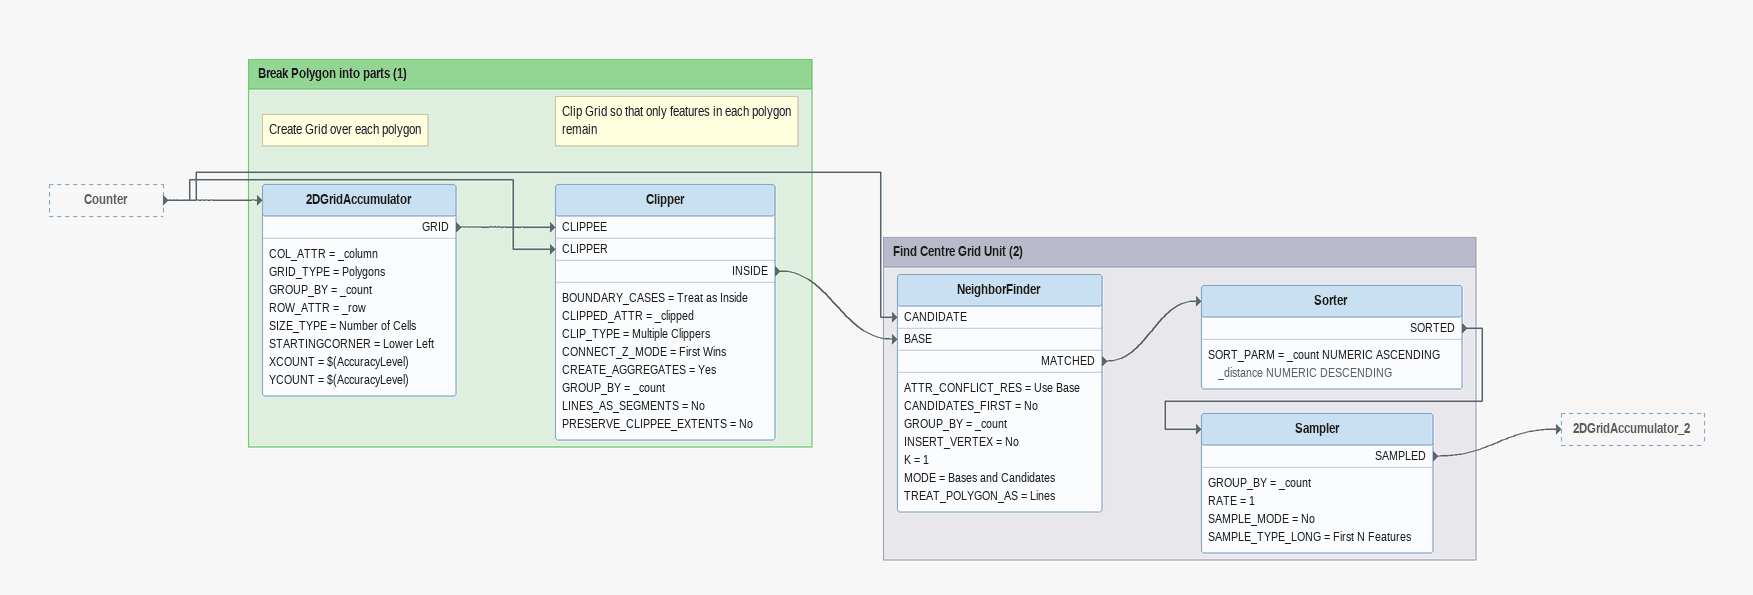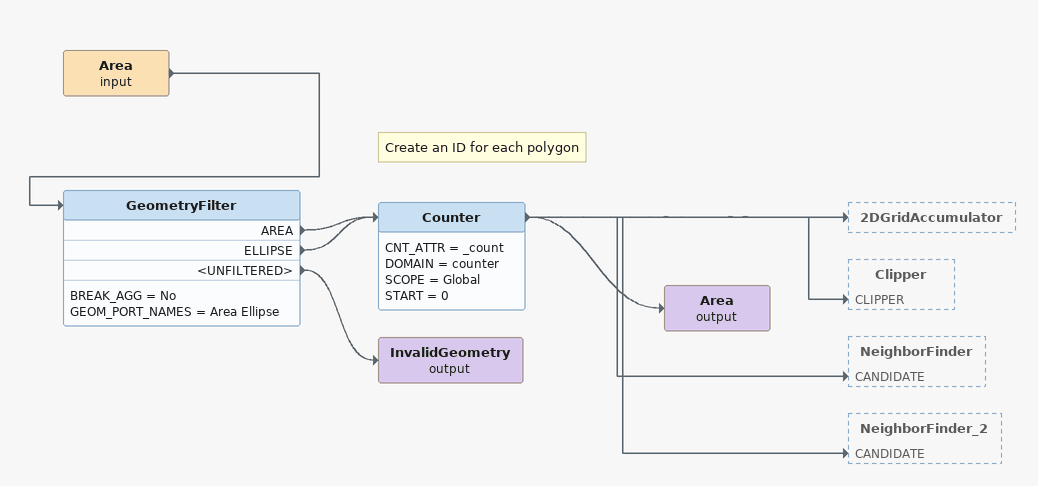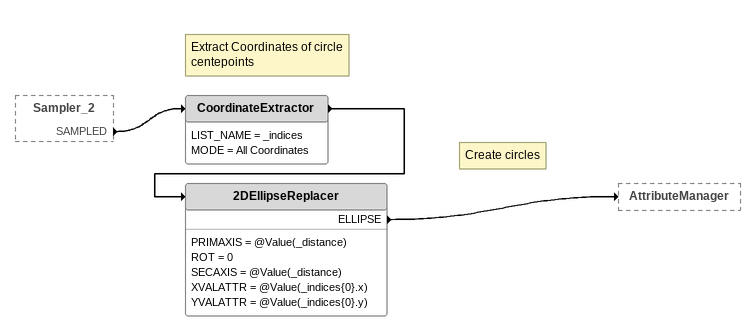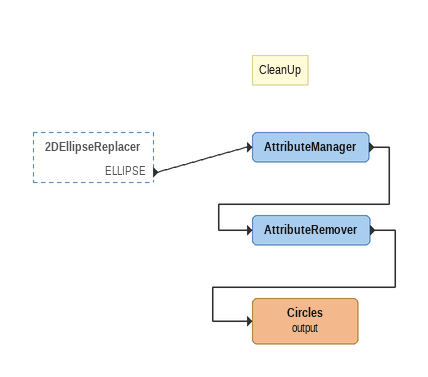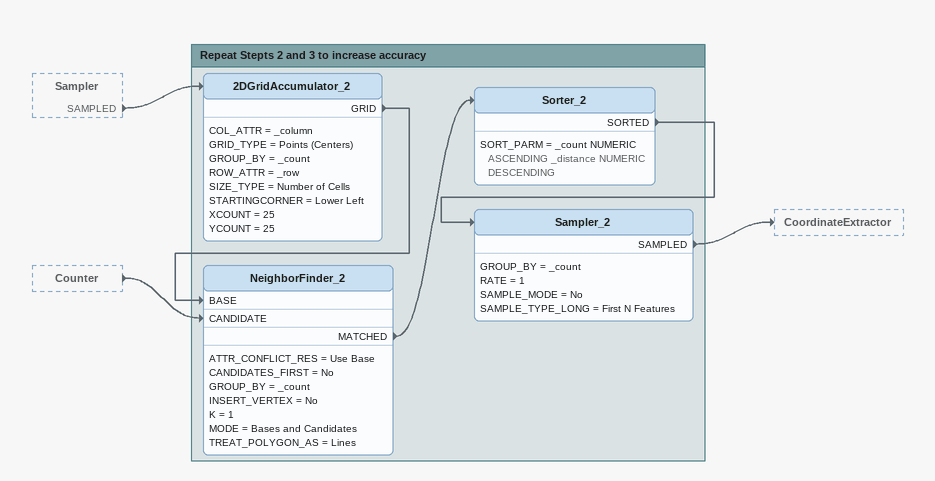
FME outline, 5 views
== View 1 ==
Counter [outside]
    -> 2DGridAccumulator
    -> Clipper [CLIPPER]
    -> NeighborFinder [CANDIDATE]

Bookmark: Break Polygon into parts (1)
Note: Create Grid over each polygon
2DGridAccumulator
    COL_ATTR = _column
    GRID_TYPE = Polygons
    GROUP_BY = _count
    ROW_ATTR = _row
    SIZE_TYPE = Number of Cells
    STARTINGCORNER = Lower Left
    XCOUNT = $(AccuracyLevel)
    YCOUNT = $(AccuracyLevel)
    GRID -> Clipper [CLIPPEE]
Note: Clip Grid so that only features in each polygon remain
Clipper
    BOUNDARY_CASES = Treat as Inside
    CLIPPED_ATTR = _clipped
    CLIP_TYPE = Multiple Clippers
    CONNECT_Z_MODE = First Wins
    CREATE_AGGREGATES = Yes
    GROUP_BY = _count
    LINES_AS_SEGMENTS = No
    PRESERVE_CLIPPEE_EXTENTS = No
    INSIDE -> NeighborFinder [BASE]

Bookmark: Find Centre Grid Unit (2)
NeighborFinder
    ATTR_CONFLICT_RES = Use Base
    CANDIDATES_FIRST = No
    GROUP_BY = _count
    INSERT_VERTEX = No
    K = 1
    MODE = Bases and Candidates
    TREAT_POLYGON_AS = Lines
    MATCHED -> Sorter
Sorter
    SORT_PARM = _count NUMERIC ASCENDING _distance NUMERIC DESCENDING
    SORTED -> Sampler
Sampler
    GROUP_BY = _count
    RATE = 1
    SAMPLE_MODE = No
    SAMPLE_TYPE_LONG = First N Features
    SAMPLED -> 2DGridAccumulator_2

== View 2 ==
Area (input)
    -> GeometryFilter
GeometryFilter
    BREAK_AGG = No
    GEOM_PORT_NAMES = Area Ellipse
    AREA -> Counter
    ELLIPSE -> Counter
    <UNFILTERED> -> InvalidGeometry (output)
Note: Create an ID for each polygon
Counter
    CNT_ATTR = _count
    DOMAIN = counter
    SCOPE = Global
    START = 0
    -> 2DGridAccumulator
    -> Clipper [CLIPPER]
    -> NeighborFinder [CANDIDATE]
    -> NeighborFinder_2 [CANDIDATE]
    -> Area (output)
Area (output)
InvalidGeometry (output)

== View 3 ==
Sampler_2 [outside]
    SAMPLED -> CoordinateExtractor
Note: Extract Coordinates of circle centepoints
CoordinateExtractor
    LIST_NAME = _indices
    MODE = All Coordinates
    -> 2DEllipseReplacer
Note: Create circles
2DEllipseReplacer
    PRIMAXIS = @Value(_distance)
    ROT = 0
    SECAXIS = @Value(_distance)
    XVALATTR = @Value(_indices{0}.x)
    YVALATTR = @Value(_indices{0}.y)
    ELLIPSE -> AttributeManager

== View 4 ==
2DEllipseReplacer [outside]
    ELLIPSE -> AttributeManager
Note: CleanUp
AttributeManager
    -> AttributeRemover
AttributeRemover
    -> Circles (output)
Circles (output)

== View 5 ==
Sampler [outside]
    SAMPLED -> 2DGridAccumulator_2
Counter [outside]
    -> NeighborFinder_2 [CANDIDATE]

Bookmark: Repeat Stepts 2 and 3 to increase accuracy
2DGridAccumulator_2
    COL_ATTR = _column
    GRID_TYPE = Points (Centers)
    GROUP_BY = _count
    ROW_ATTR = _row
    SIZE_TYPE = Number of Cells
    STARTINGCORNER = Lower Left
    XCOUNT = 25
    YCOUNT = 25
    GRID -> NeighborFinder_2 [BASE]
NeighborFinder_2
    ATTR_CONFLICT_RES = Use Base
    CANDIDATES_FIRST = No
    GROUP_BY = _count
    INSERT_VERTEX = No
    K = 1
    MODE = Bases and Candidates
    TREAT_POLYGON_AS = Lines
    MATCHED -> Sorter_2
Sorter_2
    SORT_PARM = _count NUMERIC ASCENDING _distance NUMERIC DESCENDING
    SORTED -> Sampler_2
Sampler_2
    GROUP_BY = _count
    RATE = 1
    SAMPLE_MODE = No
    SAMPLE_TYPE_LONG = First N Features
    SAMPLED -> CoordinateExtractor
